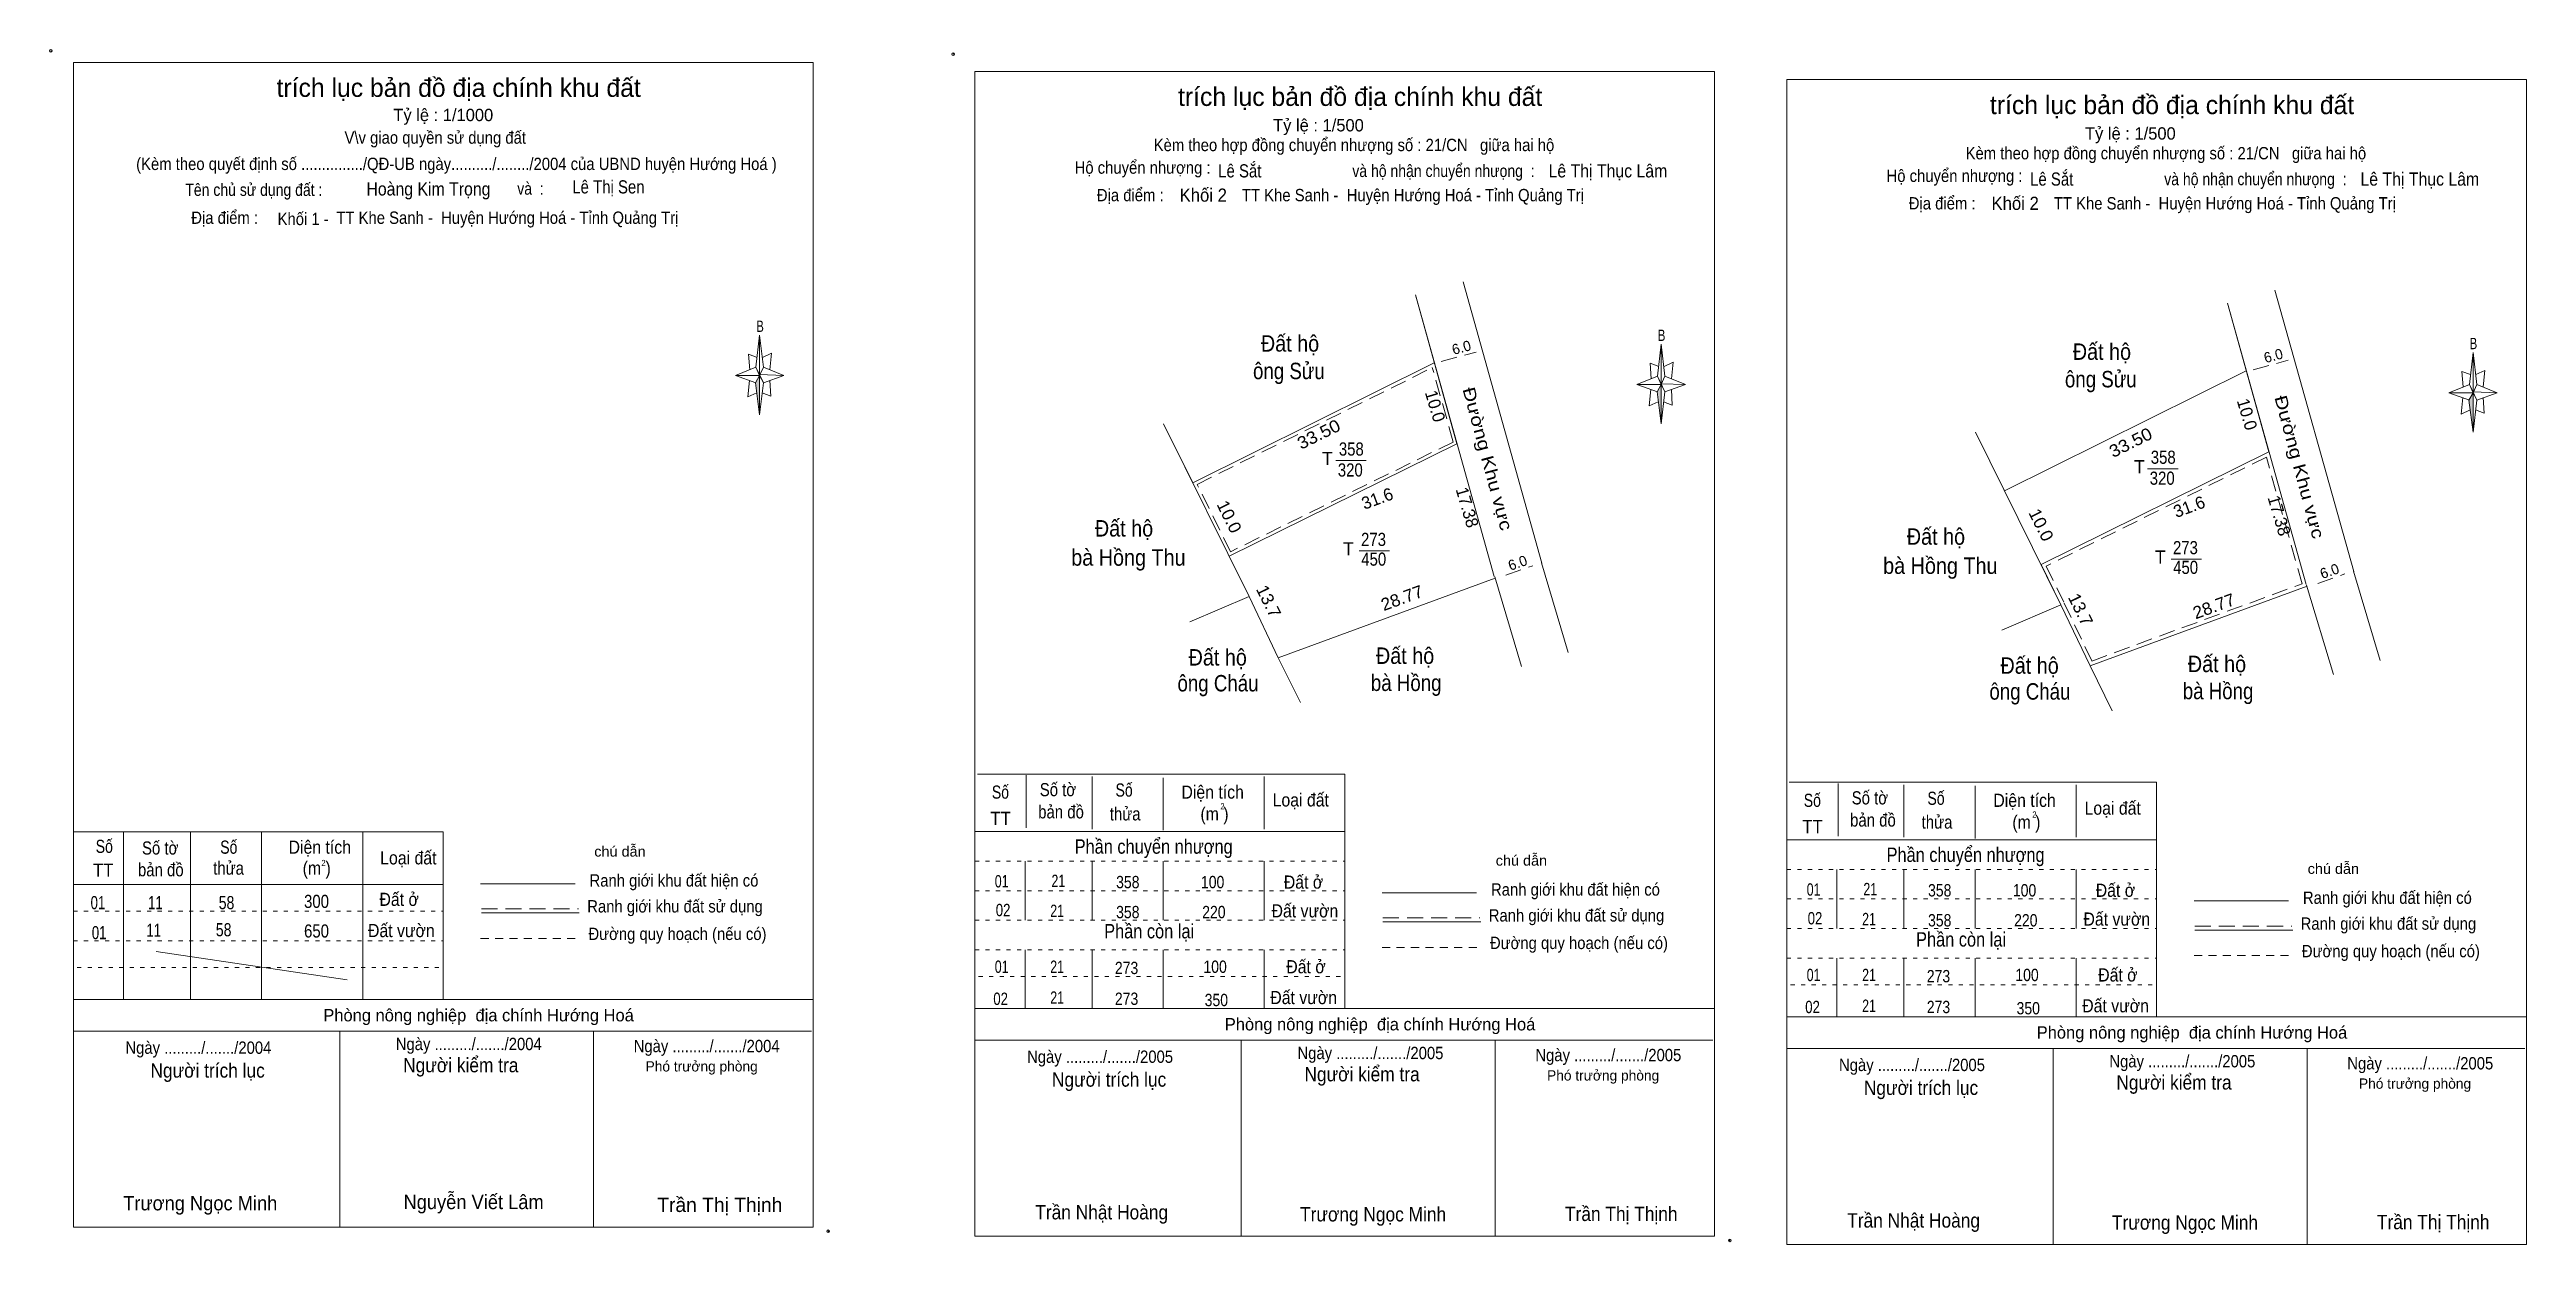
# Model space of a CAD drawing. Header units: centimetres. Extents: x 0.4 to 60.7, y 0.7 to 29.8.
import ezdxf
from ezdxf.enums import TextEntityAlignment as Align

# ---------------------------------------------------------------- set-up
doc = ezdxf.new("R2010")
doc.units = ezdxf.units.CM
doc.header["$LTSCALE"] = 0.13
doc.header["$PDMODE"] = 32
doc.header["$PDSIZE"] = 0.065
for name, pattern in [('DOTTED', [1.5, 0.3, -1.2]), ('MEDIUM_DASHED', [4.5, 3, -1.5]), ('SHORT_DASHED', [2.7, 1.5, -1.2])]:
    doc.linetypes.add(name, pattern=pattern)
for name, color, linetype, lineweight in [('1', 7, 'DOTTED', 13), ('4', 7, 'Continuous', 13), ('5', 7, 'Continuous', 13)]:
    doc.layers.add(name, color=color, linetype=linetype, lineweight=lineweight)
doc.layers.add('34', color=7, linetype='Continuous')

msp = doc.modelspace()

# ---------------------------------------------------------------- hatches: boundary and pattern name
at = {"layer": '5'}
for points in [[(17.7, 21.83), (17.7, 20.87), (17.6, 21.65)], [(39.64, 21.61), (39.64, 20.65), (39.54, 21.43)], [(59.4, 21.41), (59.4, 20.45), (59.3, 21.23)]]:
    msp.add_hatch(color=256, dxfattribs=at).paths.add_polyline_path(points)

# ---------------------------------------------------------------- linework, layer by layer
at = {"layer": '1', "linetype": 'Continuous'}
for p, q in [((28.24, 19.22), (34.12, 22.14)), ((48, 19.02), (53.88, 21.94)), ((30.32, 14.96), (29.61, 16.45)), ((50.08, 14.76), (49.37, 16.25)), ((22.94, 10.73), (31.94, 10.73)), ((42.7, 10.53), (51.7, 10.53)), ((3.01, 7.81), (7.66, 7.12))]:
    msp.add_line(p, q, dxfattribs=at)
at = {"layer": '1', "linetype": 'MEDIUM_DASHED'}
for p, q in [((28.35, 19.18), (34.07, 22.02)), ((34.58, 20.21), (29.16, 17.54)), ((29.16, 17.54), (28.35, 19.18))]:
    msp.add_line(p, q, dxfattribs=at)
at = {"layer": '1'}
for p, q in [((22.94, 10.01), (31.94, 10.01)), ((42.7, 9.81), (51.7, 9.81)), ((22.94, 9.29), (31.94, 9.29)), ((22.94, 9.29), (31.94, 9.29)), ((42.7, 9.09), (51.7, 9.09)), ((42.7, 9.09), (51.7, 9.09)), ((1, 8.79), (10, 8.79)), ((22.94, 8.57), (31.94, 8.57)), ((22.94, 8.57), (31.94, 8.57)), ((1, 8.07), (10, 8.07)), ((22.94, 7.85), (31.94, 7.85)), ((22.94, 7.85), (31.94, 7.85)), ((42.7, 8.37), (51.7, 8.37)), ((42.7, 8.37), (51.7, 8.37)), ((1.09, 7.42), (10, 7.42)), ((42.7, 7.65), (51.7, 7.65)), ((42.7, 7.65), (51.7, 7.65)), ((23.03, 7.2), (31.94, 7.2)), ((23.03, 7.2), (31.94, 7.2)), ((42.79, 7), (51.7, 7)), ((42.79, 7), (51.7, 7))]:
    msp.add_line(p, q, dxfattribs=at)
at = {"layer": '1', "linetype": 'Continuous'}
for points in [[(35.58, 16.94), (33.66, 23.79), (34.67, 20.17)], [(55.34, 16.74), (53.42, 23.59), (54.43, 19.97)], [(29.61, 16.45), (27.53, 20.65), (28.24, 19.22)], [(34.67, 20.17), (29.13, 17.43), (29.61, 16.45), (30.32, 14.96), (35.6, 16.9)], [(49.37, 16.25), (47.29, 20.45), (48, 19.02)], [(54.43, 19.97), (48.89, 17.23), (49.37, 16.25), (50.08, 14.76), (55.36, 16.7)], [(30.32, 14.96), (29.61, 16.45), (30.32, 14.96)], [(50.08, 14.76), (49.37, 16.25), (50.08, 14.76)]]:
    msp.add_lwpolyline(points, dxfattribs=at)
at = {"layer": '1', "linetype": 'MEDIUM_DASHED'}
msp.add_lwpolyline([(54.37, 19.84), (49.01, 17.19), (49.45, 16.29), (50.12, 14.88), (55.24, 16.76)], close=True, dxfattribs=at)
at = {"layer": '4'}
for p, q in [((36.74, 17.26), (34.82, 24.11)), ((56.5, 17.06), (54.58, 23.91)), ((31.72, 19.76), (32.46, 19.76)), ((51.48, 19.56), (52.22, 19.56)), ((32.29, 17.56), (33.03, 17.56)), ((36.24, 14.75), (35.59, 16.93)), ((37.38, 15.09), (36.73, 17.27)), ((52.05, 17.36), (52.79, 17.36)), ((57.14, 14.89), (56.49, 17.07)), ((28.17, 15.83), (29.61, 16.45)), ((56, 14.55), (55.35, 16.73)), ((47.93, 15.63), (49.37, 16.25)), ((30.32, 14.96), (30.86, 13.87)), ((50.08, 14.76), (50.62, 13.67))]:
    msp.add_line(p, q, dxfattribs=at)
at = {"layer": '4', "linetype": 'MEDIUM_DASHED'}
for p, q in [((34.29, 22.17), (35.14, 22.4)), ((34.58, 20.21), (34.07, 22.02)), ((54.05, 21.97), (54.9, 22.2)), ((35.86, 16.97), (36.52, 17.2)), ((55.62, 16.77), (56.28, 17))]:
    msp.add_line(p, q, dxfattribs=at)
at = {"layer": '5'}
for p, q in [((17.61, 22.03), (17.7, 22.81)), ((39.55, 21.81), (39.64, 22.59)), ((59.31, 21.61), (59.4, 22.39)), ((17.61, 21.65), (17.11, 21.83)), ((17.79, 22.03), (18.29, 21.83)), ((17.95, 21.71), (17.97, 21.33)), ((39.73, 21.81), (40.23, 21.61)), ((17.79, 21.65), (17.7, 20.87)), ((17.97, 21.33), (17.76, 21.41)), ((39.55, 21.43), (39.05, 21.61)), ((39.73, 21.43), (39.64, 20.65)), ((39.91, 21.11), (39.7, 21.19)), ((39.89, 21.49), (39.91, 21.11)), ((59.31, 21.23), (58.81, 21.41)), ((59.49, 21.23), (59.4, 20.45)), ((59.49, 21.61), (59.99, 21.41)), ((59.65, 21.29), (59.67, 20.91)), ((59.67, 20.91), (59.46, 20.99)), ((23, 12.13), (31.94, 12.13)), ((24.19, 12.1), (24.19, 10.82)), ((25.79, 12.07), (25.79, 10.79)), ((29.98, 12.07), (29.98, 10.79)), ((31.94, 12.13), (31.94, 6.42)), ((27.52, 12.04), (27.52, 10.76)), ((42.76, 11.93), (51.7, 11.93)), ((43.95, 11.9), (43.95, 10.62)), ((45.55, 11.87), (45.55, 10.59)), ((47.28, 11.84), (47.28, 10.56)), ((49.74, 11.87), (49.74, 10.59)), ((51.7, 11.93), (51.7, 6.22)), ((1, 10.72), (10, 10.72)), ((2.22, 10.72), (2.22, 6.64)), ((3.85, 10.72), (3.85, 6.64)), ((5.58, 10.72), (5.58, 6.64)), ((8.04, 10.72), (8.04, 6.64)), ((10, 10.72), (10, 6.64)), ((24.16, 10.01), (24.16, 8.57)), ((25.79, 10.01), (25.79, 8.57)), ((27.52, 10.01), (27.52, 8.57)), ((29.98, 10.01), (29.98, 8.57)), ((43.92, 9.81), (43.92, 8.37)), ((45.55, 9.81), (45.55, 8.37)), ((47.28, 9.81), (47.28, 8.37)), ((49.74, 9.81), (49.74, 8.37)), ((1, 9.44), (10, 9.44)), ((10.91, 9.46), (13.21, 9.46)), ((32.85, 9.24), (35.15, 9.24)), ((10.93, 8.75), (13.31, 8.75)), ((32.87, 8.53), (35.25, 8.53)), ((52.61, 9.04), (54.91, 9.04)), ((24.16, 7.85), (24.16, 6.42)), ((25.79, 7.85), (25.79, 6.42)), ((27.52, 7.85), (27.52, 6.42)), ((29.98, 7.85), (29.98, 6.42)), ((52.63, 8.33), (55.01, 8.33)), ((43.92, 7.65), (43.92, 6.22)), ((45.55, 7.65), (45.55, 6.22)), ((47.28, 7.65), (47.28, 6.22)), ((49.74, 7.65), (49.74, 6.22)), ((1, 6.64), (19, 6.64)), ((22.94, 6.42), (40.94, 6.42)), ((42.7, 6.22), (60.7, 6.22)), ((1, 5.87), (18.96, 5.87)), ((7.48, 5.87), (7.48, 1.1)), ((13.66, 5.87), (13.66, 1.1)), ((22.94, 5.65), (40.9, 5.65)), ((29.42, 5.65), (29.42, 0.88)), ((35.6, 5.65), (35.6, 0.88)), ((42.7, 5.45), (60.66, 5.45)), ((49.18, 5.45), (49.18, 0.68)), ((55.36, 5.45), (55.36, 0.68))]:
    msp.add_line(p, q, dxfattribs=at)
at = {"layer": '5', "linetype": 'MEDIUM_DASHED'}
for p, q in [((10.93, 8.85), (13.29, 8.85)), ((32.87, 8.63), (35.23, 8.63)), ((52.63, 8.43), (54.99, 8.43))]:
    msp.add_line(p, q, dxfattribs=at)
at = {"layer": '5', "linetype": 'SHORT_DASHED'}
for p, q in [((10.91, 8.13), (13.29, 8.13)), ((32.85, 7.91), (35.23, 7.91)), ((52.61, 7.71), (54.99, 7.71))]:
    msp.add_line(p, q, dxfattribs=at)
at = {"layer": '5'}
for points in [[(1, 29.45), (19, 29.45), (19, 1.1), (1, 1.1)], [(22.94, 29.23), (40.94, 29.23), (40.94, 0.88), (22.94, 0.88)], [(42.7, 29.03), (60.7, 29.03), (60.7, 0.68), (42.7, 0.68)], [(17.7, 22.81), (17.79, 22.03), (17.7, 21.83)], [(39.64, 22.59), (39.73, 21.81), (39.64, 21.61)], [(59.4, 22.39), (59.49, 21.61), (59.4, 21.41)], [(17.7, 21.83), (17.11, 21.83), (17.61, 22.03), (17.79, 21.65), (18.29, 21.83), (17.7, 21.85)], [(17.7, 21.83), (17.7, 20.87), (17.6, 21.65)], [(39.64, 21.61), (39.05, 21.61), (39.55, 21.81), (39.73, 21.43), (40.23, 21.61), (39.64, 21.63)], [(39.64, 21.61), (39.64, 20.65), (39.54, 21.43)], [(59.4, 21.41), (58.81, 21.41), (59.31, 21.61), (59.49, 21.23), (59.99, 21.41), (59.4, 21.43)], [(59.4, 21.41), (59.4, 20.45), (59.3, 21.23)]]:
    msp.add_lwpolyline(points, close=True, dxfattribs=at)
for points in [[(17.64, 22.27), (17.43, 22.35), (17.46, 21.97)], [(17.77, 22.27), (17.99, 22.37), (17.95, 21.97)], [(17.7, 21.83), (17.61, 22.03), (17.11, 21.83)], [(17.45, 21.71), (17.41, 21.31), (17.63, 21.41)], [(17.7, 21.83), (17.79, 21.65), (18.29, 21.83)], [(39.64, 21.61), (39.55, 21.81), (39.05, 21.61)], [(39.58, 22.05), (39.37, 22.13), (39.4, 21.75)], [(39.71, 22.05), (39.93, 22.15), (39.89, 21.75)], [(59.34, 21.85), (59.13, 21.93), (59.16, 21.55)], [(59.47, 21.85), (59.69, 21.95), (59.65, 21.55)], [(39.39, 21.49), (39.35, 21.09), (39.57, 21.19)], [(39.64, 21.61), (39.73, 21.43), (40.23, 21.61)], [(59.4, 21.41), (59.31, 21.61), (58.81, 21.41)], [(59.15, 21.29), (59.11, 20.89), (59.33, 20.99)], [(59.4, 21.41), (59.49, 21.23), (59.99, 21.41)]]:
    msp.add_lwpolyline(points, dxfattribs=at)
for p in [(0.45, 29.73), (22.41, 29.65), (19.37, 1), (41.31, 0.78)]:
    msp.add_point(p, dxfattribs=at)

# ---------------------------------------------------------------- texts
at = {"layer": '1'}
for s, height, width, p in [('2', 0.15, 0.8, (28.965, 11.27)), ('2', 0.15, 0.8, (48.725, 11.07)), ('2', 0.15, 0.8, (7.085, 9.89)), ('01', 0.3, 0.75, (23.59, 9.37)), ('21', 0.3, 0.75, (24.97, 9.38)), ('358', 0.3, 0.85, (26.66, 9.35)), ('100', 0.3, 0.85, (28.725, 9.35)), ('01', 0.3, 0.75, (43.35, 9.17)), ('21', 0.3, 0.75, (44.73, 9.18)), ('358', 0.3, 0.85, (46.42, 9.15)), ('100', 0.3, 0.85, (48.485, 9.15)), ('02', 0.3, 0.8, (23.625, 8.67)), ('21', 0.3, 0.75, (24.94, 8.65)), ('358', 0.3, 0.85, (26.66, 8.62)), ('220', 0.3, 0.85, (28.755, 8.62)), ('02', 0.3, 0.8, (43.385, 8.47)), ('21', 0.3, 0.75, (44.7, 8.45)), ('358', 0.3, 0.85, (46.42, 8.42)), ('220', 0.3, 0.85, (48.515, 8.42)), ('01', 0.3, 0.75, (23.59, 7.29)), ('21', 0.3, 0.75, (24.94, 7.29)), ('273', 0.3, 0.85, (26.63, 7.26)), ('100', 0.3, 0.85, (28.785, 7.29)), ('01', 0.3, 0.75, (43.35, 7.09)), ('21', 0.3, 0.75, (44.7, 7.09)), ('273', 0.3, 0.85, (46.39, 7.06)), ('100', 0.3, 0.85, (48.545, 7.09)), ('02', 0.3, 0.8, (23.565, 6.51)), ('21', 0.3, 0.75, (24.94, 6.54)), ('273', 0.3, 0.85, (26.63, 6.51)), ('350', 0.3, 0.85, (28.815, 6.48)), ('21', 0.3, 0.75, (44.7, 6.34)), ('02', 0.3, 0.8, (43.325, 6.31)), ('273', 0.3, 0.85, (46.39, 6.31)), ('350', 0.3, 0.85, (48.575, 6.28))]:
    msp.add_text(s, height=height, dxfattribs=dict(at, width=width)).set_placement(p, align=Align.CENTER)
at = {"layer": '34'}
for s, width, p in [('Hoàng Kim Trọng', 0.9, (8.13, 26.21)), ('Lê Thị Sen', 0.85, (13.14, 26.26)), ('Lê Sắt', 0.85, (28.86, 26.65)), ('Lê Thị Thục Lâm', 0.9, (36.9, 26.65)), ('Lê Sắt', 0.85, (48.62, 26.45)), ('Lê Thị Thục Lâm', 0.9, (56.66, 26.45)), ('Khối 2', 0.95, (27.92, 26.06)), ('Khối 2', 0.95, (47.68, 25.86))]:
    msp.add_text(s, height=0.32, dxfattribs=dict(at, width=width)).set_placement(p)
at = {"layer": '4'}
for s, height, width, p in [('Đất hộ ', 0.4, 0.9, (30.675, 22.41)), ('Đất hộ ', 0.4, 0.9, (50.435, 22.21)), ('ông Sửu', 0.4, 0.85, (30.58, 21.74)), ('ông Sửu', 0.4, 0.85, (50.34, 21.54)), ('358', 0.32, 0.85, (32.1, 19.88)), ('358', 0.32, 0.85, (51.86, 19.68)), ('320', 0.32, 0.85, (32.075, 19.37)), ('320', 0.32, 0.85, (51.835, 19.17)), ('Đất hộ ', 0.4, 0.9, (26.635, 17.91)), ('Đất hộ ', 0.4, 0.9, (46.395, 17.71)), ('bà Hồng Thu', 0.4, 0.9, (26.675, 17.2)), ('450', 0.32, 0.85, (32.645, 17.2)), ('273', 0.32, 0.85, (32.64, 17.68)), ('273', 0.32, 0.85, (52.4, 17.48)), ('bà Hồng Thu', 0.4, 0.9, (46.435, 17)), ('450', 0.32, 0.85, (52.405, 17)), ('Đất hộ ', 0.4, 0.9, (28.915, 14.77)), ('Đất hộ ', 0.4, 0.9, (33.475, 14.81)), ('ông Cháu', 0.4, 0.85, (28.855, 14.14)), ('bà Hồng', 0.4, 0.85, (33.435, 14.15)), ('Đất hộ ', 0.4, 0.9, (48.675, 14.57)), ('Đất hộ ', 0.4, 0.9, (53.235, 14.61)), ('ông Cháu', 0.4, 0.85, (48.615, 13.94)), ('bà Hồng', 0.4, 0.85, (53.195, 13.95))]:
    msp.add_text(s, height=height, dxfattribs=dict(at, width=width)).set_placement(p, align=Align.CENTER)
for s, height, rotation, p in [('6.0', 0.25, 15.141, (34.8123, 22.3902)), ('6.0', 0.25, 15.141, (54.5724, 22.1902)), ('10.0', 0.3, 286.513, (33.9978, 21.0426)), ('10.0', 0.3, 286.513, (53.7578, 20.8426)), ('31.6', 0.3, 20.142, (32.7833, 18.6943)), ('17.38', 0.3, 286.513, (34.7789, 18.5776)), ('31.6', 0.3, 20.142, (52.5433, 18.4943)), ('17.38', 0.3, 286.513, (54.5389, 18.3776)), ('6.0', 0.25, 19.213, (36.1889, 17.1498)), ('6.0', 0.25, 19.213, (55.9489, 16.9498))]:
    msp.add_text(s, height=height, rotation=rotation, dxfattribs=at).set_placement(p, align=Align.CENTER)
for s, rotation, width, p in [('Đường Khu vực', 285.133, 1.25, (35.2724, 19.7642)), ('Đường Khu vực', 285.133, 1.25, (55.0324, 19.5642)), ('33.50', 26.374, 1.1, (31.3734, 20.2646)), ('33.50', 26.374, 1.1, (51.1334, 20.0646)), ('10.0', 296.346, 1.05, (28.9948, 18.3266)), ('10.0', 296.346, 1.05, (48.7548, 18.1266)), ('13.7', 296.346, 1.05, (29.9548, 16.2666)), ('28.77', 20.142, 1.05, (33.3833, 16.2746)), ('13.7', 296.346, 1.05, (49.7148, 16.0666)), ('28.77', 20.142, 1.05, (53.1433, 16.0746))]:
    msp.add_text(s, height=0.3, rotation=rotation, dxfattribs=dict(at, width=width)).set_placement(p, align=Align.CENTER)
for p in [(31.65, 19.65), (51.41, 19.45), (32.16, 17.45), (51.92, 17.25)]:
    msp.add_text('T', height=0.32, dxfattribs=at).set_placement(p, align=Align.RIGHT)
at = {"layer": '5'}
for s, height, p in [('trích lục bản đồ địa chính khu đất', 0.45, (10.375, 28.61)), ('Tỷ lệ : 1/1000', 0.3, (10, 28.02)), ('trích lục bản đồ địa chính khu đất', 0.45, (32.315, 28.39)), ('trích lục bản đồ địa chính khu đất', 0.45, (52.075, 28.19)), ('Tỷ lệ : 1/500', 0.3, (31.3, 27.77)), ('Tỷ lệ : 1/500', 0.3, (51.06, 27.57)), ('Phòng nông nghiệp  địa chính Hướng Hoá ', 0.3, (10.915, 6.11)), ('Phòng nông nghiệp  địa chính Hướng Hoá ', 0.3, (32.855, 5.89)), ('Phòng nông nghiệp  địa chính Hướng Hoá ', 0.3, (52.615, 5.69)), ('Phó trưởng phòng ', 0.25, (16.335, 4.89)), ('Phó trưởng phòng ', 0.25, (38.275, 4.67)), ('Phó trưởng phòng ', 0.25, (58.035, 4.47)), ('Trần Thị Thịnh', 0.35, (16.73, 1.47))]:
    msp.add_text(s, height=height, dxfattribs=at).set_placement(p, align=Align.CENTER)
for s, height, width, p in [('V\\v giao quyền sử dụng đất ', 0.3, 0.9, (9.855, 27.47)), ('(Kèm theo quyết định số .............../QĐ-UB ngày........../......../2004 của UBND huyện Hướng Hoá )', 0.3, 0.9, (10.32, 26.83)), ('Kèm theo hợp đồng chuyển nhượng số : 21/CN   giữa hai hộ ', 0.3, 0.9, (32.215, 27.29)), ('Kèm theo hợp đồng chuyển nhượng số : 21/CN   giữa hai hộ ', 0.3, 0.9, (51.975, 27.09)), ('Tên chủ sử dụng đất :', 0.3, 0.85, (5.39, 26.2)), ('và  : ', 0.3, 0.85, (12.17, 26.23)), ('Hộ chuyển nhượng :', 0.3, 0.9, (27.02, 26.74)), ('và hộ nhận chuyển nhưọng  : ', 0.3, 0.85, (34.39, 26.66)), ('Hộ chuyển nhượng :', 0.3, 0.9, (46.78, 26.54)), ('và hộ nhận chuyển nhưọng  : ', 0.3, 0.85, (54.15, 26.46)), ('Địa điểm :                   TT Khe Sanh -  Huyện Hướng Hoá - Tỉnh Quảng Trị ', 0.3, 0.9, (31.885, 26.07)), ('Địa điểm :                   TT Khe Sanh -  Huyện Hướng Hoá - Tỉnh Quảng Trị ', 0.3, 0.9, (51.645, 25.87)), ('Địa điểm :                   TT Khe Sanh -  Huyện Hướng Hoá - Tỉnh Quảng Trị ', 0.3, 0.9, (9.845, 25.52)), ('Khối 1 -', 0.3, 0.9, (6.59, 25.49)), ('B', 0.2756, 0.75, (17.71, 22.89)), ('B', 0.2756, 0.75, (39.65, 22.67)), ('B', 0.2756, 0.75, (59.41, 22.47)), ('Số', 0.32, 0.8, (23.56, 11.53)), ('Số tờ', 0.32, 0.85, (24.96, 11.59)), ('Số', 0.32, 0.8, (26.57, 11.58)), ('Diện tích', 0.32, 0.9, (28.725, 11.53)), ('Loại đất', 0.32, 0.9, (30.87, 11.34)), ('Số', 0.32, 0.8, (43.32, 11.33)), ('Số tờ', 0.32, 0.85, (44.72, 11.39)), ('Số', 0.32, 0.8, (46.33, 11.38)), ('Diện tích', 0.32, 0.9, (48.485, 11.33)), ('Loại đất', 0.32, 0.9, (50.63, 11.14)), ('TT', 0.32, 0.95, (23.565, 10.89)), ('bản đồ', 0.32, 0.85, (25.035, 11.05)), ('thửa', 0.32, 0.85, (26.595, 11)), ('(m )', 0.32, 0.9, (28.77, 11)), ('TT', 0.32, 0.95, (43.325, 10.69)), ('bản đồ', 0.32, 0.85, (44.795, 10.85)), ('thửa', 0.32, 0.85, (46.355, 10.8)), ('(m )', 0.32, 0.9, (48.53, 10.8)), ('Số', 0.32, 0.8, (1.75, 10.21)), ('Số tờ', 0.32, 0.85, (3.11, 10.17)), ('Số', 0.32, 0.8, (4.78, 10.19)), ('Diện tích', 0.32, 0.9, (6.995, 10.19)), ('Loại đất', 0.32, 0.9, (9.15, 9.93)), ('chú dẫn', 0.25, 1.05, (14.3, 10.12)), ('Phần chuyển nhượng ', 0.35, 0.85, (27.345, 10.19)), ('Phần chuyển nhượng ', 0.35, 0.85, (47.105, 9.99)), ('TT', 0.32, 0.95, (1.725, 9.63)), ('bản đồ', 0.32, 0.85, (3.125, 9.64)), ('thửa', 0.32, 0.85, (4.775, 9.68)), ('(m )', 0.32, 0.9, (6.92, 9.68)), ('Ranh giới khu đất hiện có ', 0.3, 0.9, (15.665, 9.39)), ('Đất ở ', 0.32, 0.9, (30.99, 9.34)), ('chú dẫn', 0.25, 1.05, (36.24, 9.9)), ('chú dẫn', 0.25, 1.05, (56, 9.7)), ('01', 0.32, 0.75, (1.595, 8.84)), ('11', 0.32, 0.75, (2.995, 8.84)), ('58', 0.32, 0.8, (4.725, 8.84)), ('300', 0.32, 0.85, (6.915, 8.87)), ('Đất ở ', 0.32, 0.9, (8.98, 8.92)), ('Đất ở ', 0.32, 0.9, (8.98, 8.92)), ('Ranh giới khu đất sử dụng', 0.3, 0.9, (15.64, 8.76)), ('Ranh giới khu đất hiện có ', 0.3, 0.9, (37.605, 9.17)), ('Đất ở ', 0.32, 0.9, (50.75, 9.14)), ('Ranh giới khu đất hiện có ', 0.3, 0.9, (57.365, 8.97)), ('11', 0.32, 0.75, (2.955, 8.17)), ('58', 0.32, 0.8, (4.655, 8.18)), ('650', 0.32, 0.85, (6.915, 8.15)), ('Đất vườn', 0.32, 0.9, (8.98, 8.16)), ('Phần còn lại ', 0.35, 0.85, (27.235, 8.13)), ('Đất vườn', 0.32, 0.9, (30.97, 8.64)), ('Ranh giới khu đất sử dụng', 0.3, 0.9, (37.58, 8.54)), ('Đất vườn', 0.32, 0.9, (50.73, 8.44)), ('Ranh giới khu đất sử dụng', 0.3, 0.9, (57.34, 8.34)), ('01', 0.32, 0.75, (1.625, 8.11)), ('Đường quy hoạch (nếu có)', 0.3, 0.9, (15.7, 8.09)), ('Đường quy hoạch (nếu có)', 0.3, 0.9, (37.64, 7.87)), ('Phần còn lại ', 0.35, 0.85, (46.995, 7.93)), ('Đường quy hoạch (nếu có)', 0.3, 0.9, (57.4, 7.67)), ('Đất ở ', 0.32, 0.9, (31.05, 7.28)), ('Đất ở ', 0.32, 0.9, (50.81, 7.08)), ('Đất vườn', 0.32, 0.9, (30.94, 6.53)), ('Đất vườn', 0.32, 0.9, (50.7, 6.33)), ('Ngày ........./......./2004', 0.3, 0.9, (4.04, 5.32)), ('Ngày ........./......./2004', 0.3, 0.9, (10.62, 5.41)), ('Ngày ........./......./2004', 0.3, 0.9, (16.41, 5.36)), ('Ngày ........./......./2005', 0.3, 0.9, (32.565, 5.19)), ('Ngày ........./......./2005', 0.3, 0.9, (38.355, 5.14)), ('Người trích lục', 0.35, 0.9, (4.265, 4.74)), ('Người kiểm tra ', 0.35, 0.9, (10.485, 4.87)), ('Ngày ........./......./2005', 0.3, 0.9, (25.985, 5.1)), ('Người trích lục', 0.35, 0.9, (26.205, 4.52)), ('Người kiểm tra ', 0.35, 0.9, (32.42, 4.65)), ('Ngày ........./......./2005', 0.3, 0.9, (45.745, 4.9)), ('Ngày ........./......./2005', 0.3, 0.9, (52.325, 4.99)), ('Người kiểm tra ', 0.35, 0.9, (52.18, 4.45)), ('Ngày ........./......./2005', 0.3, 0.9, (58.115, 4.94)), ('Người trích lục', 0.35, 0.9, (45.965, 4.32)), ('Trương Ngọc Minh', 0.35, 0.95, (4.085, 1.51)), ('Nguyễn Viết Lâm ', 0.35, 0.95, (10.8, 1.54)), ('Trần Nhật Hoàng', 0.35, 0.9, (26.025, 1.29)), ('Trương Ngọc Minh', 0.35, 0.9, (32.63, 1.24)), ('Trần Thị Thịnh', 0.35, 0.9, (38.67, 1.25)), ('Trần Nhật Hoàng', 0.35, 0.9, (45.785, 1.09)), ('Trương Ngọc Minh', 0.35, 0.9, (52.39, 1.04)), ('Trần Thị Thịnh', 0.35, 0.9, (58.43, 1.05))]:
    msp.add_text(s, height=height, dxfattribs=dict(at, width=width)).set_placement(p, align=Align.CENTER)

doc.saveas('drawing.dxf')
